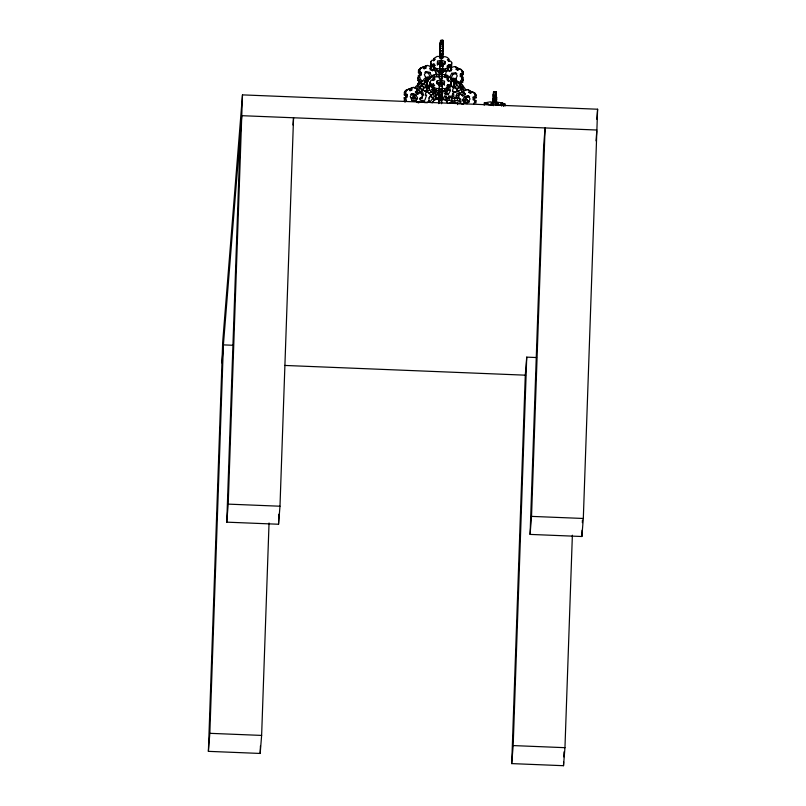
<?xml version="1.0" encoding="UTF-8"?>
<svg xmlns="http://www.w3.org/2000/svg" width="806" height="806" viewBox="0 0 806 806"><rect width="100%" height="100%" fill="white"/><g stroke="black" fill="none" stroke-linecap="round" stroke-linejoin="round"><path stroke-width="1.21" d="M496.476 98.806L496.365 100.821L496.577 97.133L493.806 97.012L493.665 99.743M437.386 65.165L437.547 61.216L441.275 59.997L444.942 61.508L444.882 64.238L442.081 65.145M433.568 60.712L433.678 58.576L435.27 59.231L433.84 60.712L432.248 60.057L430.797 61.568L430.757 63.039L432.066 64.571L433.94 63.966L433.819 66.102L431.956 66.707L430.646 65.175L430.676 63.714M437.547 61.216L437.487 63.936L440.237 65.074M438.655 102.221L439.28 89.234L439.22 91.955M442.031 90.252L441.809 98.292L439.028 98.181L439.038 97.325L441.819 97.435L441.497 103.742L441.628 99.148L444.388 99.269L446.383 100.478L447.723 103.42L446.403 100.941L444.408 99.732L436.016 99.39L433.991 100.438L432.55 102.674L433.96 99.974L435.996 98.926L438.837 99.037L438.726 103.631L439.3 91.652L442.081 91.874L439.27 92.045L439.512 84.197L442.293 84.308L442 94.171L439.23 94.06M438.917 97.657L438.978 94.927L441.748 95.037L441.688 97.768L441.809 96.277L439.038 96.166M439.33 76.983L439.421 74.374L436.64 74.263L436.55 76.862L439.33 76.983L439.623 68.581L439.572 70.938L434.736 69.971L433.306 68.298L433.416 66.163L435.29 65.548L433.94 63.966M439.129 90.746L439.471 83.26L439.411 85.557M439.693 72.238L439.764 71.593L442.544 71.704L442.232 78.817L439.461 78.706L439.723 69.427L439.602 70.908M439.572 70.938L439.915 63.462L442.695 63.583L442.655 66.334L439.885 66.223L439.915 63.462M439.965 56.541L439.935 57.72L442.716 57.831L443.129 48.39L440.348 48.279L439.905 58.334L442.675 58.445L442.766 56.672M439.461 78.706L439.965 64.47L442.736 64.581L442.494 72.349L442.544 71.704M440.348 48.279C438.414 41.64 444.328 34.336 443.159 45.922M442.202 75.24L442.162 77.054L442.192 73.195M442.524 56.531L442.625 53.387L439.844 53.277L440.378 42.265M441.819 97.435L441.809 98.292L439.028 98.04L439.018 97.325M442.232 78.817L442.282 70.878M448.811 61.337L448.932 59.201L447.31 59.725L448.67 61.316L450.483 61.034L451.662 62.415L451.632 63.876L450.393 65.165L448.589 64.732L447.169 66.213L448.751 66.848L448.64 69.004L447.209 70.495L442.353 71.049L442.695 63.583M442.434 72.258L442.504 69.538L442.383 71.019M442.907 51.604L443.199 44.159L440.429 44.038M448.025 86.675L449.617 87.33L451.038 85.849L451.189 82.182L449.829 80.59L448.217 81.124L446.867 79.532L448.479 79.008L448.368 81.144M451.038 85.849L451.189 82.182M447.169 66.213L450.282 67.301L451.521 66.011L451.551 64.551M496.083 101.727L496.335 91.955L493.564 91.844L493.423 97.214L493.504 95.783L496.274 95.894L496.204 97.325M493.383 94.463L493.393 93.919L493.343 95.511L493.564 91.844M493.504 95.783L493.262 102.523L490.401 101.808L484.285 102.967L484.225 105.193M493.625 105.002L493.806 97.012M496.395 105.112L496.577 97.133M444.348 85.275L444.499 81.315L440.822 79.804L437.104 81.013L437.033 83.743L439.794 84.882M430.374 81.346L430.344 82.867L431.694 84.469L433.316 83.935L433.195 86.071L431.583 86.605L430.223 85.003L430.374 81.346L431.885 79.784L433.719 80.54L435.139 79.059L433.306 78.303L433.195 80.439M442.182 74.918L442.212 74.092M269.043 522.973L261.628 735.415L260.177 753.449L208.391 751.353L222.688 342.097L242.485 94.876L597.609 109.223L583.312 518.47L581.872 536.504L530.086 534.408L543.647 145.967L545.098 127.942L531.527 516.384L530.086 534.408M208.391 751.353L209.832 733.329L223.403 344.887L233.266 345.28M292.971 124.99L293.555 117.777L279.984 506.218L278.544 524.243L226.758 522.157L240.319 133.715M226.758 522.157L228.199 504.123L242.485 94.876M260.177 753.449L260.449 745.903M278.544 524.243L278.896 514.188M405.025 102.261L404.189 97.899L407.232 97.103L407.322 94.504L405.75 94.121L404.3 94.896L404.39 92.297L405.478 90.594L409.025 89.013L409.76 90.715L411.856 89.909L411.12 88.217L413.256 87.401L415.261 87.925L417.246 89.708L415.805 92.227L417.8 94.03L422.213 90.161L420.067 87.834L421.891 85.748L424.309 87.753L427.22 83.965L427.583 82.655L425.578 80.852L424.319 81.95L426.324 78.202L424.319 78.736L422.636 81.366L421.175 82.141L419.13 80.298L418.223 78.162L418.314 75.532L419.765 74.757L421.337 75.139L421.437 72.54L419.866 71.754L419.946 69.497L420.994 67.875L422.807 67.18L423.865 68.752L425.961 67.956L425.225 66.253L427.321 65.457L429.366 65.961L431.361 67.764L430.525 69.074L432.53 70.878L433.366 69.568L435.411 71.412L436.328 73.568M406.476 101.475L405.65 97.113M405.75 94.121L405.841 91.511L406.929 89.819M407.322 94.504L405.871 95.279L405.781 97.889L404.189 97.899M417.589 86.071L417.679 83.451L419.301 83.189L419.392 80.59L417.78 80.449L417.861 78.182L418.939 76.167M421.437 72.54L419.976 73.326L418.415 72.54L418.495 70.273L420.994 67.875M422.636 81.366L420.581 79.522L419.674 77.386L419.765 74.757M419.906 75.059L419.976 73.326L419.029 73.084L420.48 72.308M421.981 102.422L422.042 100.589L420.218 100.135L420.309 97.536L422.132 97.989L422.223 95.471L421.306 93.375L419.261 91.531M434.535 74.595L434.444 77.205L432.913 78.031L433.003 75.421L436.64 74.263M438.807 85.063L438.897 82.403L438.796 83.673L436.902 83.592M439.774 55.533L440.237 46.778L439.955 54.788L442.736 54.899L442.847 52.702M439.351 74.807L439.411 73.084M438.847 97.194L439.069 90.564M441.497 99.884L441.738 92.942M445.043 74.605L444.952 77.205L448.247 78.595L448.338 75.996L445.043 74.605L442.202 74.495M445.114 75.653L446.252 71.845L448.458 70.172L449.778 71.069M445.637 100.337L445.698 98.594L447.098 97.848L451.954 97.637L451.813 100.891L457.415 100.468L460.78 101.858L460.871 99.259L459.521 98.342L454.755 97.758L454.705 98.403L451.904 98.282L451.954 97.637M446.917 77.698L447.008 75.099M447.098 97.848L447.008 100.448L451.864 100.246L451.813 100.891M449.033 100.125L449.123 97.526M450.957 79.532L451.017 77.799L450.947 78.595M454.614 101.002L454.755 97.758M457.415 100.468L457.506 97.869M457.687 104.629L457.778 102.03M459.43 100.952L459.521 98.342M461.052 84.005L461.123 82.272L462.704 82.262L462.775 79.996M461.637 76.741L461.697 75.008L460.377 74.112L462.009 73.457L462.09 71.2L461.153 69.497L459.349 68.651L458.171 70.132L456.095 69.165L456.962 67.543L454.896 66.576L452.781 66.908L450.625 68.54L451.38 69.91L449.224 71.553L448.458 70.172M455.189 79.361L456.831 82.051L454.665 83.683L453.032 81.003L455.662 79.149L458.533 82.817L460.74 81.144L461.818 79.089L461.909 76.459L460.276 76.711L460.367 74.112L462.674 74.847L463.339 74.353L463.41 72.087L461.153 69.497M462.533 87.018L462.594 85.265M458.533 82.817L459.853 83.703L462.06 82.031L463.138 79.975L463.228 77.346L461.909 76.459M456.831 82.051L457.153 83.391L455.833 81.99L453.677 83.633L454.02 85.043L456.659 89.053L459.198 87.249L460.851 89.486L458.312 91.29L462.765 95.974L464.921 94.332L463.42 91.582L465.556 89.96L467.631 89.597L469.747 90.584L468.88 92.216L470.946 93.184L471.812 91.552L475.197 93.415L476.195 95.199L476.104 97.798L474.774 96.901L473.152 97.163L473.062 99.763L474.674 99.904L474.593 102.171L473.525 104.186M474.381 100.659L474.472 98.06L473.152 97.163M474.774 96.901L474.875 94.302L473.878 92.519M474.039 99.612L475.993 100.8L475.913 103.057L474.593 102.171M493.201 102.019L493.272 98.292L493.101 101.586M572.371 535.224L564.956 747.676L563.515 765.7L511.719 763.604L525.29 375.163L526.731 357.139L536.595 357.542M511.719 763.604L513.17 745.58L526.731 357.139M563.515 765.7L563.646 761.932M563.817 756.905L563.988 751.867M581.872 536.504L582.093 530.217M582.355 522.671L582.446 520.162M429.82 102.422L428.963 100.8L429.044 97.969L430.535 95.652L433.245 93.859L429.558 89.668L428.278 86.595L426.122 88.237L427.402 91.3L431.089 95.491L433.245 93.859M430.253 70.142L430.344 67.875M439.885 66.223L439.965 64.47M442.897 46.99L443.068 43.333M441.92 83.431L442.01 81.325M441.748 95.037L441.839 90.675M442.01 83.099L439.24 82.988L439.169 83.814L442.242 83.371L442.212 86.131L442.293 84.308M451.118 70.978L451.199 68.258L450.08 66.142M493.01 102.372L493.332 94.765M501.725 106.15L501.806 104.327C507.216 104.911 503.921 103.007 500.687 102.987L502.279 102.896L496.012 102.04M503.589 106.402L503.669 104.579M505.03 106.029L505.1 103.813M493.212 102.362L493.252 101.475M430.646 65.175L430.797 61.568M430.223 85.003L430.344 82.867M431.956 66.707L432.066 64.571M431.583 86.605L431.694 84.469M433.316 83.935L434.666 85.527L433.044 86.051L432.933 88.186L434.323 89.819L436.328 90.625L441.93 90.836M434.736 69.971L434.847 67.835L433.416 66.163M434.323 89.819L434.434 87.683L433.044 86.051M436.792 70.827L436.902 68.691L434.847 67.835M436.328 90.625L436.439 88.489L434.434 87.683M437.104 81.013L436.983 83.149L440.711 81.94L444.388 83.451L444.499 81.315M440.388 45.811L440.469 44.159L443.25 44.28M438.494 91.521L438.303 94.624L438.424 90.504L435.663 90.393M437.436 63.352L441.164 62.133L441.275 59.997M440.711 81.94L440.822 79.804M442.897 49.085L443.018 46.889L443.048 47.604M442.736 64.581L442.706 65.236L439.935 65.125M442.071 86.343L442.242 83.371M451.148 83.713L449.728 85.194L448.136 84.539L447.975 89.033L446.736 90.312L442.323 90.866L442.333 88.61M444.942 61.508L444.831 63.644L441.164 62.133M445.184 71.16L445.295 69.024L448.751 66.868M444.741 90.967L444.852 88.831L448.086 86.897L446.715 86.01L448.136 84.539M447.209 70.495L447.32 68.359M446.736 90.312L446.856 88.176M448.479 66.868L448.589 64.732L449.547 65.125L449.436 67.261M450.07 67.291L450.181 65.155M450.282 67.301L450.393 65.165M449.617 87.33L449.728 85.194M451.521 66.011L451.662 62.415M493.574 99.944L493.363 105.143L488.557 104.75L487.116 104.286L488.708 104.196L484.285 102.967M493.393 105.687L493.514 103.49L493.544 104.206L491.015 103.793L490.975 103.077L493.433 102.946M493.665 102.402L493.746 100.982L496.516 101.093L496.446 102.513M221.952 362.912L241.76 115.681L596.883 130.028M430.082 77.759L430.142 76.963M440.529 40.3L440.318 43.998L440.388 43.02M438.877 95.34L438.938 94.594M443.149 42.375L443.088 44.108L443.31 40.411M441.628 83.159L441.678 82.514M441.658 95.451L441.718 94.705M496.103 94.876L496.174 94.03L496.123 95.622L496.335 91.955M496.425 99.078L496.164 105.254M596.803 119.268L597.609 109.223M596.017 140.849L596.783 131.237M433.024 75.814L433.154 74.978M412.017 97.687L411.614 99.924L413.69 100.891L414.093 98.654L415.352 97.959L413.287 97.002L412.017 97.687L414.093 98.654M413.287 97.002L413.75 94.433M439.179 93.033L439.119 97.476M454.342 87.189L454.11 88.469L452.922 88.771L452.448 91.33L453.577 91.421L452.095 95.672L450.544 97.133L448.378 96.095M417.8 94.03L418.425 92.841M422.304 85.95L425.578 80.852M424.691 80.64L426.686 82.444L427.946 81.346L428.318 80.006L426.324 78.202M456.911 98.01L456.065 96.055L457.153 93.053L459.944 93.97M459.007 97.214L458.151 95.259L458.886 93.254M466.966 103.803L467.329 99.531L466.12 99.128L464.034 99.934L465.243 100.327L467.329 99.531M430.384 101.496L432.933 98.302M419.845 92.347L422.606 91.662L423.362 94.725L421.367 98.493L419.523 98.957M444.519 93.879L446.363 93.415L448.358 89.647L447.854 87.602M445.909 90.121L444.912 91.995L445.668 95.078L448.428 94.383L450.433 90.615L449.667 87.542L447.834 88.005M422.717 89.768L426.112 91.632L422.717 89.768L423.583 88.136M449.738 77.084L451.058 77.981L452.821 81.154L451.501 80.257L449.738 77.084L451.743 73.316L455.501 72.731L456.821 73.618L453.063 74.212L451.743 73.316M451.058 77.981L453.063 74.212M456.962 67.543L458.282 68.429L457.415 70.062L456.095 69.165M457.959 96.922L460.508 93.778M468.286 95.773L470.039 98.947L468.044 102.715L464.276 103.309L462.523 100.135L464.518 96.367L468.286 95.773L469.606 96.67L465.838 97.264L464.518 96.367M465.012 103.138L463.843 101.022L465.838 97.264M416.4 91.018L415.916 91.824L417.911 93.627M412.188 93.516L410.254 96.529L411.947 100.448L415.594 101.344L417.528 98.312L415.836 94.403L412.188 93.516L410.738 94.292L414.385 95.189L415.836 94.403M418.254 85.466L416.309 88.489L417.276 88.952L420.188 86.403L422.132 83.381L421.155 82.917L418.254 85.466L420.258 87.26M421.175 82.141L422.022 80.832M428.893 79.149L431.643 76.358L429.941 72.439L426.303 71.543L424.853 72.328L428.48 73.215L429.941 72.439M414.788 101.113L417.528 98.312M431.643 76.358L429.699 79.381L426.062 78.484L424.359 74.565L426.303 71.543M451.461 80.056L452.76 78.031L456.387 78.928M430.323 67.412L431.764 65.175M430.827 67.13L431.784 65.639L433.568 66.314M431.089 95.491L429.044 97.969M414.314 88.005L418.536 83.945L418.052 83.713L419.805 81.688M417.83 93.929L415.825 92.126L418.626 90.171L420.067 87.834M424.309 87.753L422.324 89.758M433.678 58.576L437.124 56.42L445.517 56.763L447.572 57.609L448.932 59.201M433.306 78.303L436.681 76.227L439.512 76.338M448.156 97.728L449.96 96.065L450.544 97.133M429.094 86.454L426.928 88.086L425.79 86.887L427.946 85.255L429.427 87.804L428.278 86.595M426.455 89.607L428.621 87.965M431.341 87.038L432.661 87.925L430.454 85.446L431.341 87.038L432.731 85.98M427.402 91.3L429.558 89.668M428.994 93.456L431.593 91.622M460.508 69.669L459.349 68.651M433.497 92.871L434.938 91.773L432.298 89.003L431.411 89.395L435.814 95.35L436.691 94.947L434.938 91.773M455.662 79.149L453.032 81.003M430.646 95.692L432.389 98.05L434.545 96.408L437.346 98.866L435.824 96.105L437.99 94.473L440.106 94.141M453.345 82.293L455.501 80.66M436.026 97.969L433.87 99.601L432.389 98.05M454.02 85.043L456.186 83.411L455.833 81.99M455.007 86.816L457.163 85.184L456.186 83.411M444.559 96.216L447.673 97.949L444.559 96.216L442.504 99.329L441.184 98.443M456.659 89.053L459.198 87.249M460.357 88.892L462.513 87.26L459.873 84.479L458.987 84.872L463.39 90.826L464.266 90.423L462.513 87.26M459.994 93.567L462.16 91.934L464.921 94.332M461.435 95.068L463.591 93.436M467.591 96.146L465.435 97.778L467.349 96.478M419.533 68.651L422.807 67.18M422.969 67.311L421.357 67.956M425.961 67.956L424.51 68.732L423.775 67.039L425.225 66.253M427.321 65.457L423.775 67.039M418.495 70.273L419.946 69.497M418.415 72.54L419.866 71.754M418.566 72.671L420.027 71.895M429.91 68.54L431.361 67.764M431.915 70.344L433.366 69.568M418.223 78.162L419.674 77.386M419.13 80.298L420.581 79.522M409.025 89.013L405.478 90.594M411.856 89.909L410.395 90.695L409.66 89.003L411.12 88.217M413.256 87.401L409.66 89.003M404.39 92.297L405.841 91.511M404.35 97.838L406.284 96.871M425.185 85.758L427.23 86.252L430.898 84.63L430.041 82.665M430.898 84.63L427.23 86.252M404.108 100.156L405.569 99.38M420.682 98.765L422.132 97.989M417.296 102.443L418.747 101.667L420.279 102.14L418.183 102.936M462.704 82.262L460.609 83.29L461.244 83.048M457.224 91.159L453.677 92.74L457.224 91.159L455.753 87.773M448.257 67.089L450.101 66.606L451.219 68.722M442.434 72.197L444.318 71.22L442.454 72.661M460.851 89.486L462.16 91.934M458.312 91.29L457.042 88.882M416.652 102.463L418.747 101.667M456.065 96.055L458.151 95.259M465.012 97.738L467.107 96.942M467.571 102.181L465.475 102.977L465.243 100.327M441.638 84.952L444.438 84.036M455.501 92.015L456.035 91.864M501.806 104.327L500.435 104.669L502.299 104.921L497.111 105.294M427.079 92.438L425.689 92.781L425.225 95.35L426.606 94.997L424.994 99.823L423.21 101.496L422.878 100.166M415.825 95.4L414.627 95.702L412.561 94.735M441.718 91.441L443.099 91.088L442.635 93.657L441.255 94M459.642 103.732L461.123 103.359L463.188 104.327M424.792 90.735L426.898 90.403M425.356 77.487L428.177 77.044L429.497 77.93L425.739 78.525M461.697 75.008L462.674 74.847M474.472 98.06L476.104 97.798M449.345 102.755L453.103 102.161L456.75 103.047M455.783 102.08L452.962 102.533L450.534 101.939M459.158 102.12L460.78 101.858M451.501 80.257L455.259 79.663L457.254 75.895L455.501 72.731M451.985 86.363L454.211 86.091L455.531 86.977L453.415 87.31L451.229 86.282M495.962 104.236L498.41 104.095L498.38 103.38L495.902 103.047M440.55 40.683L443.32 40.794M440.509 42.396L443.28 42.506M440.429 46.033L443.199 46.144M440.096 53.448L442.877 53.559M440.116 53.76L442.887 53.871M439.804 55.876L442.575 55.987M439.673 61.719L442.454 61.83M439.945 63.936L442.716 64.047M439.854 64.299L442.625 64.42M439.955 64.631L442.736 64.742M439.985 64.873L442.756 64.984M439.864 65.76L442.655 66.334M439.955 66.334L442.726 66.445M439.875 68.601L442.645 68.712M439.864 68.762L442.635 68.873M436.902 68.691L439.683 68.802M442.464 68.913L445.295 69.024M442.615 69.366L439.784 69.638L442.585 69.749M439.673 74.223L442.454 74.333M442.313 76.459L447.098 77.376L448.479 79.008M439.582 76.52L442.353 76.63M442.494 83.824L444.348 83.895M439.492 83.733L442.272 83.844M439.532 84.66L442.313 84.771M439.502 86.192L442.272 86.313M436.439 88.489L439.24 88.6M444.852 88.831L442.02 88.247M439.411 88.801L442.182 88.912M439.361 89.446L442.131 89.557M493.584 92.247L496.355 92.358M439.31 91.793L442.081 91.904M493.544 94.02L496.315 94.131M493.463 95.44L496.244 95.551M493.826 97.395L496.597 97.516M439.129 96.317L441.9 96.428M493.786 98.937L496.567 99.047M493.776 99.148L496.556 99.259M493.756 99.773L496.526 99.884M493.705 100.639L496.486 100.75M438.907 100.639L441.678 100.75M493.705 102.755L496.476 102.866M421.8 101.848L424.641 101.959L424.591 102.604L427.382 102.715L427.432 102.07L432.207 102.664M284.699 365.44L525.623 375.183M228.199 504.123L279.984 506.218M531.527 516.384L583.312 518.47M209.832 733.329L261.628 735.415M513.17 745.58L564.956 747.676M437.819 94.07L438.736 94.221M426.646 84.973L428.681 85.466M461.113 82.272L462.06 82.504M444.247 99.38L446.071 99.823M404.3 94.896L405.871 95.279M451.3 78.817L454.937 79.713M455.128 91.965L452.972 91.35M452.468 93.607L453.667 94.01L453.899 96.599L452.69 96.206L452.922 98.795M427.764 79.764L428.318 80.006M458.282 68.429L454.896 66.576M475.197 93.415L471.812 91.552M475.359 100.498L475.993 100.8M448.358 89.647L450.433 90.615M446.363 93.415L448.428 94.383M419.1 81.346L419.735 81.638L417.78 80.449M423.362 94.725L421.296 93.758L420.792 91.713M412.571 97.173L414.637 98.141M412.158 97.566L414.224 98.523M439.633 72.611L436.923 70.918L439.653 73.074M444.056 90.735L445.99 91.944L446.816 93.506M430.555 96.126L432.117 97.093M462.09 71.2L463.41 72.087M462.009 73.457L463.339 74.353M461.848 73.588L463.168 74.474M450.625 68.54L451.944 69.437M461.818 79.089L463.138 79.975M460.74 81.144L462.06 82.031M457.768 81.436L459.853 83.703M469.747 90.584L471.067 91.481L470.2 93.113L468.88 92.216M474.875 94.302L476.195 95.199M467.631 89.597L468.951 90.494M450.161 81.477L451.511 82.393M464.165 92.962L465.495 93.849M452.095 86.413L453.415 87.31M462.523 100.135L463.843 101.022M461.123 103.359L462.473 104.266M430.203 85.97L431.522 86.857M444.388 96.347L445.708 97.234M436.59 97.486L437.91 98.382M468.115 100.861L469.485 102.09M425.77 77.96L427.099 79.169M425.951 79.542L427.946 81.346M425.215 82.162L427.22 83.965M424.127 83.854L426.132 85.658M421.155 82.917L422.495 84.116M421.891 85.748L423.885 87.542M420.238 88.257L422.213 90.161M418.626 90.171L420.631 91.975M417.065 91.541L419.07 93.345M412.652 93.909L414.657 95.713L412.118 93.667M415.271 91.995L415.886 92.67M461.103 83.361L466.08 90.101M457.163 85.184L458.815 87.421M434.384 89.053L438.545 94.685M432.802 94.05L434.545 96.408M461.999 94.594L462.765 95.974M446.353 97.063L447.3 98.765M428.177 77.044L429.346 79.159M446.796 93.043L445.99 91.944M448.499 96.246L449.355 97.869M429.588 101.556L428.963 100.8M428.48 73.215L430.182 77.134M414.385 95.189L416.077 99.098M435.965 72.933L436.288 73.789M425.467 85.557L425.79 86.887M449.96 96.065L450.141 96.861M465.969 97.405L466.12 99.128M496.284 103.601L496.325 104.317M442.736 54.899L442.695 54.183L439.925 54.073L439.955 54.788M493.645 98.967L493.584 100.7L493.645 98.967M442.988 50.828L440.217 50.718L442.988 50.828M441.879 82.524L439.109 82.413L441.879 82.524"/></g></svg>
